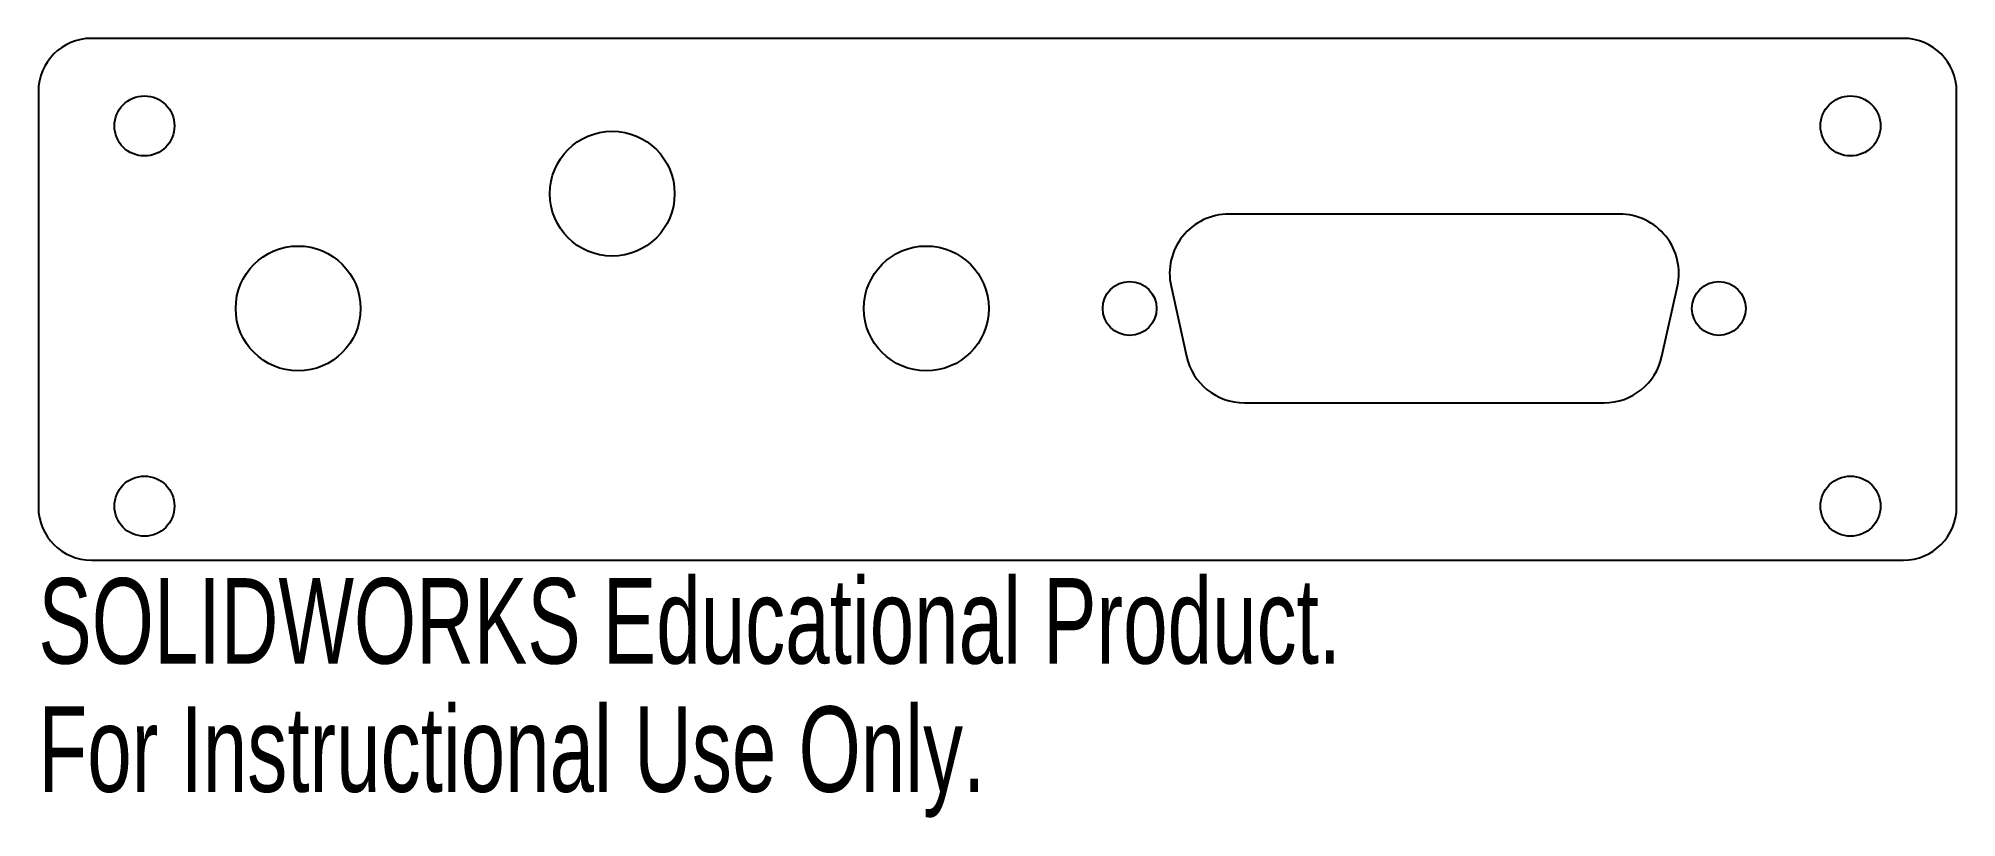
# Paper-space layout '_Front' of a CAD drawing. Header units: inches. Extents: x 0 to 4.27, y -0.57 to 1.16.
import ezdxf

# ---------------------------------------------------------------- set-up
doc = ezdxf.new("R2010")
doc.units = ezdxf.units.IN
doc.header["$MEASUREMENT"] = 0
doc.styles.add('SLDTEXTSTYLE0', font='TXT', dxfattribs={"width": 0.7})

psp = doc.layouts.new('_Front')

# ---------------------------------------------------------------- linework, layer by layer
at = {"color": 7, "linetype": 'Continuous', "lineweight": 25}
for p, q in [((4.1535, 1.1614), (0.1181, 1.1614)), ((0, 1.0433), (0, 0.1181)), ((4.2717, 0.1181), (4.2717, 1.0433)), ((3.5211, 0.7702), (2.6511, 0.7702)), ((2.5222, 0.6097), (2.5567, 0.4537)), ((3.6155, 0.4537), (3.65, 0.6097)), ((2.6856, 0.3502), (3.4866, 0.3502)), ((0.1181, 0), (4.1535, 0))]:
    psp.add_line(p, q, dxfattribs=at)
for centre, radius in [((0.2362, 0.9665), 0.0669), ((4.0354, 0.9665), 0.0669), ((1.2779, 0.8157), 0.139), ((0.5785, 0.5602), 0.139), ((1.9772, 0.5602), 0.139), ((2.4301, 0.5602), 0.06), ((3.7421, 0.5602), 0.06), ((0.2362, 0.1201), 0.0669), ((4.0354, 0.1201), 0.0669)]:
    psp.add_circle(centre, radius, dxfattribs=at)
for centre, radius, start, end in [((0.1181, 1.0433), 0.1181, 90, 180), ((4.1535, 1.0433), 0.1181, 0, 90), ((2.6511, 0.6382), 0.132, 90, 192.4705), ((3.5211, 0.6382), 0.132, 347.5295, 90), ((2.6856, 0.4822), 0.132, 192.4705, 270), ((3.4866, 0.4822), 0.132, 270, 347.5295), ((0.1181, 0.1181), 0.1181, 180, 270), ((4.1535, 0.1181), 0.1181, 270, 0)]:
    psp.add_arc(centre, radius, start, end, dxfattribs=at)

# ---------------------------------------------------------------- texts
at = {"color": 7, "linetype": 'Continuous', "char_height": 0.1903, "attachment_point": 1, "style": 'SLDTEXTSTYLE0'}
for s, insert in [('SOLIDWORKS Educational Product.', (0, -0.0401)), ('For Instructional Use Only.', (0, -0.3256))]:
    psp.add_mtext(s, dxfattribs=dict(at, insert=insert))

doc.saveas('drawing.dxf')
